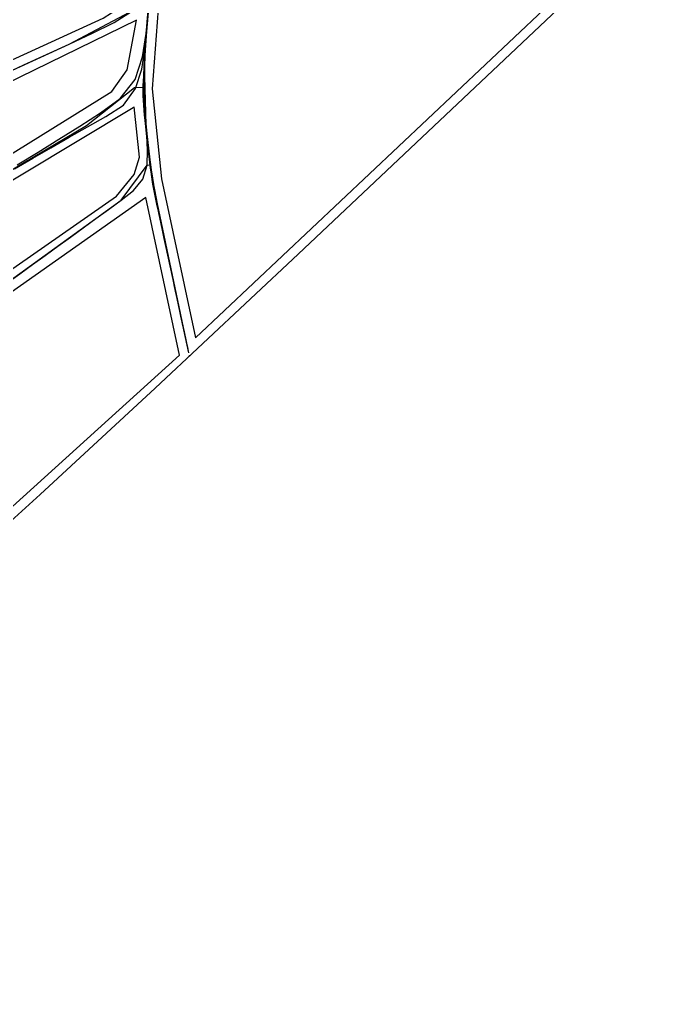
# Model space of a CAD drawing. Header units: metres. Extents: x 465982 to 489928, y 209046 to 231790.
# Drawn here: x 487201 to 489885, y 219552 to 223631 of the extents above; entities that cross this region are included whole.
import ezdxf

# ---------------------------------------------------------------- set-up
doc = ezdxf.new("R2010")
doc.units = ezdxf.units.M
for name, color, linetype in [('ANCHORS_OUTSIDE', 30, 'CONTINUOUS'), ('CELL', 1, 'CONTINUOUS'), ('WOOL_PARCELS', 32, 'CONTINUOUS'), ('WOOL_ROADS_L1', 30, 'CONTINUOUS'), ('WOOL_ROADS_L2', 94, 'CONTINUOUS'), ('WOOL_THREADS', 8, 'CONTINUOUS')]:
    doc.layers.add(name, color=color, linetype=linetype)

msp = doc.modelspace()

# ---------------------------------------------------------------- linework, layer by layer
at = {"layer": 'ANCHORS_OUTSIDE'}
msp.add_point((487903.498, 222241.294), dxfattribs=at)
at = {"layer": 'CELL'}
msp.add_lwpolyline([(489743.96, 223973.54), (488352.81, 222662.24), (487761.35, 222108.12), (487284.92, 221668.33), (486828.05, 221255.21), (486633.95, 221083.21), (486486.77, 220956.14), (486336.08, 220833.4), (486181.1, 220716.06), (485944.39, 220545.53), (485678.85, 220359.56), (485384.61, 220158.09), (485007.96, 219904.85), (484306.91, 219437.29)], dxfattribs=at)
at = {"layer": 'WOOL_PARCELS'}
for points in [[(487927.692, 222315.747), (489848.616, 224126.413), (489885.088, 224226.413), (489629.921, 224680.9), (488126.438, 224146.448), (487843.657, 223978.926), (487781.46, 223787.507), (487748.945, 223345.423), (487787.041, 222974.004)], [(486903.562, 223343.918), (487545.412, 223638.085), (487649.361, 223703.897), (487707.2, 223802.558), (487589.31, 223764.369), (487201.62, 223718.42)], [(486058.476, 222380.602), (486080.359, 222392.381), (486077.853, 222376.254), (486093.107, 222411.379), (487582.507, 223334.245), (487646.041, 223424.564), (487684.336, 223629.885), (486776.045, 223187.567), (486299.422, 222620.647)], [(485833.402, 221671.313), (487601.417, 222901.803), (487674.35, 222991.767), (487696.694, 223062.516), (487674.13, 223271.899), (487670.549, 223266.942), (486073.868, 222309.073), (485929.923, 222115.626)], [(485663.322, 220391.674), (486405.674, 220926.478), (487862.598, 222243.887), (487722.518, 222896.617), (485851.574, 221580.563), (485819.153, 221502.715), (485732.262, 221035.739)]]:
    msp.add_lwpolyline(points, close=True, dxfattribs=at)
at = {"layer": 'WOOL_ROADS_L1'}
msp.add_lwpolyline([(487900.838, 222253.684), (487771.036, 222869.95), (487748.038, 222992.295), (487723.488, 223195.951), (487717.873, 223398.56), (487718.97, 223479.616), (487733.971, 223673.799)], dxfattribs=at)
at = {"layer": 'WOOL_ROADS_L2'}
for points in [[(486752.823, 223225.142), (486935.324, 223315.054), (487405.178, 223530.628), (487678.558, 223675.681)], [(485888.143, 222140.483), (485998.108, 222275.468), (486210.103, 222427.64), (486357.259, 222520.682), (486952.796, 222883.559), (487477.744, 223194.122), (487675.544, 223351.64)], [(487675.544, 223351.64), (487719.14, 223352.848)], [(485785.577, 221563.673), (485905.317, 221715.441), (486293.172, 221954.413), (486564.314, 222133.468), (486990.145, 222430.169), (487619.96, 222885.36), (487727.988, 223030.583)], [(487727.988, 223030.583), (487743.201, 223032.417)]]:
    msp.add_lwpolyline(points, dxfattribs=at)
at = {"layer": 'WOOL_THREADS'}
for points in [[(487900.838, 222253.684), (487884.271, 222330.839), (487868.12, 222406.09), (487851.945, 222481.518), (487835.808, 222556.86), (487819.546, 222632.792), (487803.243, 222708.59), (487786.927, 222783.617), (487770.803, 222858.932), (487756.521, 222934.377), (487744.449, 223010.786), (487734.506, 223087.467), (487725.6, 223163.794), (487717.768, 223240.305), (487714.387, 223316.666), (487715.3, 223393.488), (487718.337, 223470.062), (487722.823, 223545.931), (487728.517, 223622.065), (487735.667, 223698.081)], [(487900.838, 222253.684), (487880.238, 222349.637), (487859.951, 222444.197), (487839.703, 222538.654), (487819.443, 222633.116), (487799.141, 222727.465), (487778.85, 222821.896), (487759.384, 222916.55), (487743.607, 223011.55), (487731.575, 223107.107), (487721.252, 223202.897), (487714.508, 223298.87), (487714.571, 223394.996), (487718.723, 223490.824), (487725.256, 223586.535), (487733.975, 223682.062)], [(487900.838, 222253.684), (487880.136, 222350.098), (487859.746, 222445.155), (487839.387, 222540.173), (487818.986, 222635.273), (487798.477, 222730.368), (487777.928, 222825.709), (487758.278, 222921.513), (487742.553, 223018), (487730.752, 223115.358), (487720.947, 223213.364), (487715.11, 223311.869), (487716.078, 223410.951), (487721.229, 223510.381), (487728.656, 223610.424), (487738.395, 223710.963)], [(487900.838, 222253.684), (487880.14, 222350.094), (487859.75, 222445.129), (487839.382, 222540.115), (487818.979, 222635.188), (487798.526, 222730.271), (487778.139, 222825.626), (487758.709, 222921.474), (487743.008, 223017.975), (487731.13, 223115.317), (487721.444, 223213.284), (487715.725, 223311.704), (487716.529, 223410.723), (487721.496, 223510.141), (487728.852, 223610.16), (487738.441, 223710.68)], [(487123.227, 223401.292), (487217.26, 223444.285), (487311.259, 223487.366), (487405.178, 223530.628), (487498.839, 223574.458), (487591.415, 223620.509), (487678.558, 223675.681)], [(487178.966, 223014.859), (487254.319, 223058.606), (487329.826, 223102.158), (487405.481, 223145.474), (487481.251, 223188.563), (487556.865, 223231.845), (487630.268, 223278.561), (487679.831, 223347.184), (487705.651, 223427.233), (487718.875, 223510.143), (487727.082, 223594.428), (487735.046, 223678.949)], [(487190.227, 223030.748), (487276.694, 223083.923), (487363.059, 223137.424), (487449.162, 223191.363), (487534.414, 223246.518), (487616.469, 223306.107), (487677.856, 223384.518), (487709.109, 223477.985), (487723.809, 223575.053), (487733.508, 223672.348)], [(487900.838, 222253.684), (487894.604, 222282.715), (487888.6, 222310.675), (487882.792, 222337.724), (487877.331, 222363.159), (487872.089, 222387.574), (487866.934, 222411.597), (487861.691, 222436.042), (487856.513, 222460.18), (487851.211, 222484.897), (487845.921, 222509.574), (487840.554, 222534.632), (487835.204, 222559.61), (487829.72, 222585.23), (487824.246, 222610.823), (487818.945, 222635.627), (487813.64, 222660.473), (487808.112, 222686.385), (487802.583, 222712.363), (487797.165, 222737.808), (487791.681, 222763.569), (487786.267, 222789.045), (487780.764, 222814.887), (487775.132, 222840.479), (487769.254, 222866.59), (487763.943, 222892.695), (487759.007, 222918.088), (487754.418, 222943.299), (487749.939, 222969.522), (487746.014, 222995.759), (487742.537, 223021.37), (487739.321, 223047.479), (487736.395, 223073.282), (487733.664, 223099.419), (487730.916, 223125.26), (487728.073, 223151.645), (487725.324, 223177.974), (487722.323, 223203.698), (487719.428, 223229.345), (487716.759, 223255.807), (487714.999, 223282.307), (487713.742, 223308.178), (487712.928, 223334.237), (487713.176, 223360.166), (487714.52, 223386.291), (487715.668, 223412.003), (487716.637, 223438.242), (487717.961, 223464.396), (487719.614, 223489.866), (487721.352, 223515.303), (487722.958, 223541.593), (487724.657, 223568.033), (487726.477, 223593.832), (487728.433, 223619.762), (487730.59, 223645.54)], [(487900.838, 222253.684), (487887.829, 222314.271), (487875.023, 222373.923), (487862.384, 222432.827), (487849.817, 222491.422), (487837.259, 222550.031), (487824.648, 222608.952), (487812.247, 222666.983), (487799.983, 222724.529), (487787.734, 222781.987), (487775.437, 222839.733), (487763.022, 222897.979), (487751.828, 222955.683), (487743.153, 223013.507), (487736.213, 223071.696), (487730.157, 223130.252), (487723.838, 223189.629), (487717.337, 223248.667), (487713.829, 223307.776), (487713.058, 223367.127), (487715.22, 223425.527), (487718.787, 223483.634), (487722.666, 223541.619), (487726.912, 223599.731), (487731.706, 223658.113)], [(487900.838, 222253.684), (487880.248, 222349.591), (487859.969, 222444.104), (487839.723, 222538.512), (487819.473, 222632.922), (487799.23, 222727.219), (487779.098, 222821.597), (487759.85, 222916.179), (487744.099, 223011.04), (487731.983, 223106.415), (487721.74, 223202.003), (487715.055, 223297.713), (487714.894, 223393.494), (487718.817, 223488.978), (487725.176, 223584.226), (487733.746, 223679.367)], [(487900.838, 222253.684), (487880.25, 222349.585), (487859.97, 222444.09), (487839.723, 222538.486), (487819.483, 222632.885), (487799.292, 222727.181), (487779.292, 222821.58), (487760.228, 222916.193), (487744.521, 223011.048), (487732.366, 223106.395), (487722.247, 223201.971), (487715.708, 223297.665), (487715.413, 223393.413), (487719.168, 223488.865), (487725.474, 223584.069), (487734.022, 223679.146)], [(487900.838, 222253.684), (487880.252, 222349.574), (487859.974, 222444.068), (487839.73, 222538.453), (487819.503, 222632.842), (487799.36, 222727.134), (487779.465, 222821.543), (487760.541, 222916.18), (487744.876, 223011.043), (487732.701, 223106.38), (487722.674, 223201.947), (487716.239, 223297.621), (487715.847, 223393.332), (487719.473, 223488.748), (487725.717, 223583.93), (487734.221, 223678.997)], [(487900.838, 222253.684), (487880.253, 222349.57), (487859.976, 222444.06), (487839.735, 222538.442), (487819.521, 222632.828), (487799.416, 222727.121), (487779.601, 222821.535), (487760.784, 222916.18), (487745.157, 223011.037), (487732.975, 223106.367), (487723.015, 223201.931), (487716.652, 223297.594), (487716.191, 223393.295), (487719.725, 223488.705), (487725.917, 223583.86), (487734.363, 223678.893)], [(487900.838, 222253.684), (487880.255, 222349.564), (487859.98, 222444.047), (487839.746, 222538.422), (487819.55, 222632.802), (487799.489, 222727.086), (487779.763, 222821.493), (487761.062, 222916.126), (487745.479, 223010.952), (487733.295, 223106.241), (487723.395, 223201.769), (487717.088, 223297.389), (487716.545, 223393.047), (487719.971, 223488.425), (487726.084, 223583.532), (487734.444, 223678.48)], [(487900.838, 222253.684), (487880.256, 222349.563), (487859.982, 222444.046), (487839.75, 222538.42), (487819.562, 222632.799), (487799.52, 222727.086), (487779.831, 222821.498), (487761.18, 222916.135), (487745.618, 223010.952), (487733.437, 223106.227), (487723.567, 223201.746), (487717.287, 223297.361), (487716.713, 223393.013), (487720.097, 223488.386), (487726.18, 223583.491), (487734.499, 223678.429)], [(487900.838, 222253.684), (487880.256, 222349.564), (487859.983, 222444.047), (487839.754, 222538.42), (487819.573, 222632.798), (487799.546, 222727.086), (487779.885, 222821.502), (487761.272, 222916.143), (487745.727, 223010.956), (487733.55, 223106.222), (487723.704, 223201.732), (487717.444, 223297.337), (487716.846, 223392.981), (487720.198, 223488.349), (487726.255, 223583.452), (487734.539, 223678.385)], [(487900.838, 222253.684), (487880.256, 222349.564), (487859.984, 222444.046), (487839.758, 222538.418), (487819.582, 222632.795), (487799.568, 222727.085), (487779.932, 222821.504), (487761.35, 222916.147), (487745.821, 223010.958), (487733.647, 223106.218), (487723.819, 223201.724), (487717.577, 223297.323), (487716.959, 223392.956), (487720.283, 223488.316), (487726.319, 223583.419), (487734.573, 223678.351)], [(487900.838, 222253.684), (487880.257, 222349.564), (487859.986, 222444.044), (487839.762, 222538.415), (487819.592, 222632.791), (487799.59, 222727.082), (487779.975, 222821.504), (487761.422, 222916.15), (487745.906, 223010.957), (487733.735, 223106.211), (487723.925, 223201.712), (487717.697, 223297.306), (487717.062, 223392.932), (487720.359, 223488.283), (487726.374, 223583.38), (487734.602, 223678.312)], [(487900.838, 222253.684), (487880.257, 222349.562), (487859.987, 222444.042), (487839.765, 222538.412), (487819.598, 222632.789), (487799.603, 222727.08), (487780.003, 222821.504), (487761.467, 222916.154), (487745.959, 223010.963), (487733.79, 223106.216), (487723.991, 223201.713), (487717.774, 223297.298), (487717.127, 223392.918), (487720.409, 223488.266), (487726.411, 223583.362), (487734.621, 223678.293)], [(487900.838, 222253.684), (487880.257, 222349.563), (487859.988, 222444.043), (487839.766, 222538.412), (487819.6, 222632.789), (487799.61, 222727.08), (487780.015, 222821.505), (487761.488, 222916.155), (487745.984, 223010.962), (487733.816, 223106.212), (487724.021, 223201.708), (487717.808, 223297.293), (487717.157, 223392.913), (487720.431, 223488.259), (487726.426, 223583.353), (487734.628, 223678.283)], [(487148.369, 222543.149), (487200.986, 222580.944), (487253.546, 222618.799), (487306.054, 222656.712), (487358.51, 222694.679), (487410.919, 222732.695), (487463.283, 222770.758), (487515.599, 222808.863), (487567.854, 222847.02), (487619.96, 222885.36), (487671.004, 222924.983), (487709.72, 222972.739), (487727.988, 223030.583), (487730.182, 223091.742), (487726.783, 223152.353), (487721.833, 223212.837), (487717.254, 223273.457), (487714.882, 223333.323), (487715.69, 223393.012), (487717.829, 223452.441), (487721.333, 223511.96), (487725.287, 223572.173), (487729.922, 223631.856)], [(487900.838, 222253.684), (487891.4, 222297.634), (487882.195, 222340.507), (487873.352, 222381.702), (487864.63, 222422.345), (487856.053, 222462.324), (487847.353, 222502.892), (487838.593, 222543.773), (487829.797, 222584.849), (487821, 222625.986), (487812.281, 222666.841), (487803.678, 222707.306), (487795.186, 222747.166), (487786.5, 222787.64), (487777.574, 222828.41), (487768.245, 222869.417), (487759.917, 222910.539), (487752.248, 222951.313), (487746.139, 222991.936), (487741.519, 223031.963), (487736.534, 223072.543), (487732.075, 223113.476), (487727.382, 223154.68), (487722.493, 223195.842), (487717.436, 223236.725), (487714.243, 223277.435), (487712.274, 223317.372), (487711.818, 223357.793), (487714.471, 223398.343), (487716.375, 223438.936), (487718.822, 223479.456), (487721.365, 223519.689), (487723.808, 223559.667), (487726.33, 223598.809), (487729.341, 223638.172)]]:
    msp.add_lwpolyline(points, dxfattribs=at)

doc.saveas('drawing.dxf')
